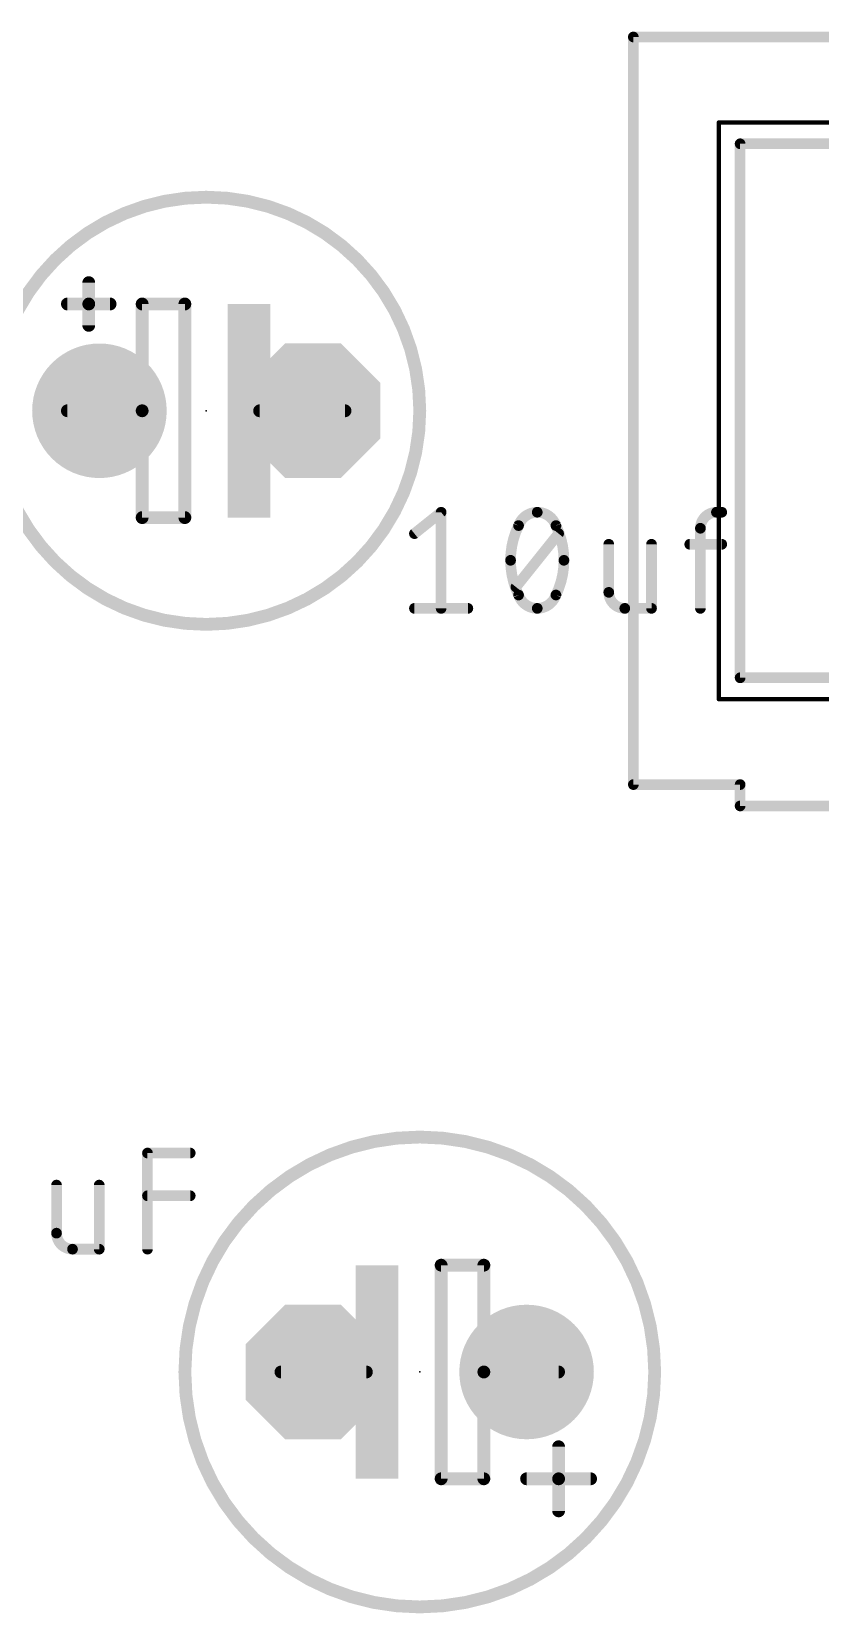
# Model space of a CAD drawing. Extents: x -0.1 to 59.2, y 0 to 90.2.
# Drawn here: x 20.15 to 29.53, y 30.15 to 48.96 of the extents above; entities that cross this region are included whole.
import ezdxf

# ---------------------------------------------------------------- set-up
doc = ezdxf.new("R2010")
doc.units = 0
for name, color, linetype in [('17', 110, 'CONTINUOUS'), ('21', 253, 'CONTINUOUS'), ('23', 53, 'CONTINUOUS'), ('27', 253, 'CONTINUOUS'), ('51', 253, 'CONTINUOUS')]:
    doc.layers.add(name, color=color, linetype=linetype)

# ---------------------------------------------------------------- blocks, each defined once
blk = doc.blocks.new('RECT')
blk.add_solid([(-0.5, -0.5), (0.5, -0.5), (-0.5, 0.5), (0.5, 0.5)])
blk = doc.blocks.new('ROUNDP')
at = {"const_width": 0.5}
blk.add_lwpolyline([(0, -0.25, 1), (0, 0.25, 1), (0, -0.25)], format="xyb", dxfattribs=at)
blk = doc.blocks.new('OCTAGONP')
at = {"const_width": 0.5}
blk.add_lwpolyline([(-0.25, -0.1036), (-0.25, 0.1036), (-0.1036, 0.25), (0.1036, 0.25), (0.25, 0.1036), (0.25, -0.1036), (0.1036, -0.25), (-0.1036, -0.25), (-0.25, -0.1036), (-0.25, 0.1036)], dxfattribs=at)

msp = doc.modelspace()

# ---------------------------------------------------------------- linework, layer by layer
at = {"layer": '21'}
for points, const_width in [([(27.305, 48.9268, 1), (27.305, 48.8633)], 0.0635), ([(27.3367, 48.895, 1), (27.2733, 48.895)], 0.0635), ([(28.321, 47.8917, 1), (28.321, 47.8663)], 0.0254), ([(28.3337, 47.879, 1), (28.3083, 47.879)], 0.0254), ([(28.6068, 47.625, 1), (28.5433, 47.625)], 0.0635), ([(28.575, 47.6568, 1), (28.575, 47.5932)], 0.0635), ([(22.225, 41.91, 1), (22.225, 46.99, 1), (22.225, 41.91)], 0.1524), ([(20.8661, 45.974, 1), (20.7899, 45.974)], 0.0762), ([(20.574, 45.7581, 1), (20.574, 45.6819)], 0.0762), ([(20.8661, 45.72, 1), (20.7899, 45.72)], 0.0762), ([(20.828, 45.7581, 1), (20.828, 45.6819)], 0.0762), ([(20.7899, 45.72, 1), (20.8661, 45.72)], 0.0762), ([(20.828, 45.6819, 1), (20.828, 45.7581)], 0.0762), ([(21.082, 45.6819, 1), (21.082, 45.7581)], 0.0762), ([(20.7899, 45.466, 1), (20.8661, 45.466)], 0.0762), ([(28.575, 41.3068, 1), (28.575, 41.2432)], 0.0635), ([(28.5433, 41.275, 1), (28.6068, 41.275)], 0.0635), ([(28.321, 41.0337, 1), (28.321, 41.0083)], 0.0254), ([(28.3083, 41.021, 1), (28.3337, 41.021)], 0.0254), ([(27.305, 40.0368, 1), (27.305, 39.9733)], 0.0635), ([(28.6068, 40.005, 1), (28.5433, 40.005)], 0.0635), ([(28.575, 39.9733, 1), (28.575, 40.0368)], 0.0635), ([(27.2733, 40.005, 1), (27.3367, 40.005)], 0.0635), ([(28.575, 39.7828, 1), (28.575, 39.7193)], 0.0635), ([(28.5433, 39.751, 1), (28.6068, 39.751)], 0.0635), ([(24.765, 30.226, 1), (24.765, 35.814, 1), (24.765, 30.226)], 0.1524), ([(26.4541, 32.131, 1), (26.3779, 32.131)], 0.0762), ([(26.035, 31.7881, 1), (26.035, 31.7119)], 0.0762), ([(26.416, 31.7881, 1), (26.416, 31.7119)], 0.0762), ([(26.4541, 31.75, 1), (26.3779, 31.75)], 0.0762), ([(26.3779, 31.75, 1), (26.4541, 31.75)], 0.0762), ([(26.416, 31.7119, 1), (26.416, 31.7881)], 0.0762), ([(26.797, 31.7119, 1), (26.797, 31.7881)], 0.0762), ([(26.3779, 31.369, 1), (26.4541, 31.369)], 0.0762)]:
    msp.add_lwpolyline(points, format="xyb", dxfattribs=dict(at, const_width=const_width))
for points, const_width in [([(27.305, 48.895), (32.004, 48.895)], 0.127), ([(27.305, 48.895), (27.305, 40.005)], 0.127), ([(32.893, 47.879), (28.321, 47.879)], 0.0508), ([(28.321, 47.879), (28.321, 41.021)], 0.0508), ([(28.575, 47.625), (28.575, 41.275)], 0.127), ([(28.575, 47.625), (32.893, 47.625)], 0.127), ([(20.828, 45.72), (20.828, 45.974)], 0.1524), ([(20.574, 45.72), (20.828, 45.72)], 0.1524), ([(20.828, 45.466), (20.828, 45.72)], 0.1524), ([(20.828, 45.72), (21.082, 45.72)], 0.1524), ([(46.355, 41.275), (28.575, 41.275)], 0.127), ([(28.321, 41.021), (46.609, 41.021)], 0.0508), ([(28.575, 40.005), (27.305, 40.005)], 0.127), ([(28.575, 40.005), (28.575, 39.751)], 0.127), ([(28.575, 39.751), (29.845, 39.751)], 0.127), ([(26.416, 32.131), (26.416, 31.75)], 0.1524), ([(26.416, 31.75), (26.035, 31.75)], 0.1524), ([(26.797, 31.75), (26.416, 31.75)], 0.1524), ([(26.416, 31.75), (26.416, 31.369)], 0.1524)]:
    msp.add_lwpolyline(points, dxfattribs=dict(at, const_width=const_width))
at = {"layer": '23'}
for p in [(22.225, 44.45), (24.765, 33.02)]:
    msp.add_point(p, dxfattribs=at)
at = {"layer": '27', "const_width": 0.127}
for points in [[(24.7015, 42.9895), (25.019, 43.2435)], [(25.019, 43.2435), (25.019, 42.1005)], [(28.2931, 43.2435), (28.3566, 43.2435)], [(28.1026, 42.1005), (28.1026, 43.053)], [(25.908, 42.3545), (26.416, 42.9895)], [(27.0129, 42.8625), (27.0129, 42.291)], [(27.5209, 42.1005), (27.5209, 42.8625)], [(27.9756, 42.8625), (28.3566, 42.8625)], [(24.7015, 42.1005), (25.3365, 42.1005)], [(27.2034, 42.1005), (27.5209, 42.1005)], [(21.5265, 34.4805), (21.5265, 35.6235)], [(21.5265, 35.6235), (22.0345, 35.6235)], [(20.4445, 35.2425), (20.4445, 34.671)], [(20.9525, 34.4805), (20.9525, 35.2425)], [(21.5265, 35.1155), (22.0345, 35.1155)], [(20.635, 34.4805), (20.9525, 34.4805)]]:
    msp.add_lwpolyline(points, dxfattribs=at)
at = {"layer": '27'}
for points, const_width in [([(25.0508, 43.2435, 1), (24.9873, 43.2435)], 0.0635), ([(25.0388, 43.2187, 1), (24.9992, 43.2683)], 0.0635), ([(26.162, 43.2435, 0.3205), (25.9398, 43.0847)], 0.127), ([(26.162, 43.2753, 1), (26.162, 43.2118)], 0.0635), ([(26.3843, 43.0847, 0.3205), (26.162, 43.2435)], 0.127), ([(26.162, 43.2118, 1), (26.162, 43.2753)], 0.0635), ([(28.2931, 43.2435, 0.4142), (28.1026, 43.053)], 0.127), ([(28.2931, 43.2753, 1), (28.2931, 43.2118)], 0.0635), ([(28.2931, 43.2118, 1), (28.2931, 43.2753)], 0.0635), ([(28.3566, 43.2118, 1), (28.3566, 43.2753)], 0.0635), ([(25.9398, 43.0847, 0.1139), (25.8445, 42.672)], 0.127), ([(25.9097, 43.095, 1), (25.9698, 43.0745)], 0.0635), ([(25.9683, 43.0708, 1), (25.9112, 43.0987)], 0.0635), ([(26.4128, 43.0987, 1), (26.3557, 43.0708)], 0.0635), ([(26.4795, 42.672, 0.1139), (26.3843, 43.0847)], 0.127), ([(26.3542, 43.0745, 1), (26.4143, 43.095)], 0.0635), ([(28.1343, 43.053, 1), (28.0708, 43.053)], 0.0635), ([(28.0708, 43.053, 1), (28.1343, 43.053)], 0.0635), ([(24.6817, 43.0143, 1), (24.7213, 42.9647)], 0.0635), ([(26.4408, 42.9697, 1), (26.3912, 43.0093)], 0.0635), ([(27.0447, 42.8625, 1), (26.9812, 42.8625)], 0.0635), ([(27.5526, 42.8625, 1), (27.4892, 42.8625)], 0.0635), ([(27.9756, 42.8943, 1), (27.9756, 42.8308)], 0.0635), ([(28.3566, 42.8308, 1), (28.3566, 42.8943)], 0.0635), ([(25.8445, 42.672, 0.1139), (25.9398, 42.2593)], 0.127), ([(25.8762, 42.672, 1), (25.8128, 42.672)], 0.0635), ([(25.8128, 42.672, 1), (25.8762, 42.672)], 0.0635), ([(26.3843, 42.2593, 0.1139), (26.4795, 42.672)], 0.127), ([(26.5113, 42.672, 1), (26.4478, 42.672)], 0.0635), ([(26.4478, 42.672, 1), (26.5113, 42.672)], 0.0635), ([(25.8832, 42.3743, 1), (25.9328, 42.3347)], 0.0635), ([(25.9698, 42.2695, 1), (25.9097, 42.249)], 0.0635), ([(25.9398, 42.2593, 0.3205), (26.162, 42.1005)], 0.127), ([(26.162, 42.1005, 0.3205), (26.3843, 42.2593)], 0.127), ([(26.4143, 42.249, 1), (26.3542, 42.2695)], 0.0635), ([(27.0129, 42.291, 0.4142), (27.2034, 42.1005)], 0.127), ([(27.0447, 42.291, 1), (26.9812, 42.291)], 0.0635), ([(26.9812, 42.291, 1), (27.0447, 42.291)], 0.0635), ([(24.7015, 42.1323, 1), (24.7015, 42.0688)], 0.0635), ([(24.9873, 42.1005, 1), (25.0508, 42.1005)], 0.0635), ([(25.3365, 42.0688, 1), (25.3365, 42.1323)], 0.0635), ([(25.9112, 42.2453, 1), (25.9683, 42.2732)], 0.0635), ([(26.162, 42.1323, 1), (26.162, 42.0688)], 0.0635), ([(26.162, 42.0688, 1), (26.162, 42.1323)], 0.0635), ([(26.3557, 42.2732, 1), (26.4128, 42.2453)], 0.0635), ([(27.2034, 42.1323, 1), (27.2034, 42.0688)], 0.0635), ([(27.2034, 42.0688, 1), (27.2034, 42.1323)], 0.0635), ([(27.4892, 42.1005, 1), (27.5526, 42.1005)], 0.0635), ([(27.5209, 42.0688, 1), (27.5209, 42.1323)], 0.0635), ([(28.0708, 42.1005, 1), (28.1343, 42.1005)], 0.0635), ([(21.5265, 35.6553, 1), (21.5265, 35.5917)], 0.0635), ([(21.5583, 35.6235, 1), (21.4948, 35.6235)], 0.0635), ([(22.0345, 35.5917, 1), (22.0345, 35.6553)], 0.0635), ([(20.4762, 35.2425, 1), (20.4127, 35.2425)], 0.0635), ([(20.9842, 35.2425, 1), (20.9207, 35.2425)], 0.0635), ([(21.5265, 35.1473, 1), (21.5265, 35.0838)], 0.0635), ([(22.0345, 35.0838, 1), (22.0345, 35.1473)], 0.0635), ([(20.4445, 34.671, 0.4142), (20.635, 34.4805)], 0.127), ([(20.4762, 34.671, 1), (20.4127, 34.671)], 0.0635), ([(20.4127, 34.671, 1), (20.4762, 34.671)], 0.0635), ([(20.635, 34.5123, 1), (20.635, 34.4487)], 0.0635), ([(20.635, 34.4487, 1), (20.635, 34.5123)], 0.0635), ([(20.9207, 34.4805, 1), (20.9842, 34.4805)], 0.0635), ([(20.9525, 34.4487, 1), (20.9525, 34.5123)], 0.0635), ([(21.4948, 34.4805, 1), (21.5583, 34.4805)], 0.0635)]:
    msp.add_lwpolyline(points, format="xyb", dxfattribs=dict(at, const_width=const_width))
at = {"layer": '51', "const_width": 0.1524}
for points in [[(21.971, 45.72), (21.463, 45.72)], [(21.463, 45.72), (21.463, 44.45)], [(21.971, 43.18), (21.971, 45.72)], [(20.574, 44.45), (21.463, 44.45)], [(21.463, 44.45), (21.463, 43.18)], [(22.86, 44.45), (23.876, 44.45)], [(21.463, 43.18), (21.971, 43.18)], [(25.527, 34.29), (25.019, 34.29)], [(25.019, 34.29), (25.019, 31.75)], [(25.527, 33.02), (25.527, 34.29)], [(24.13, 33.02), (23.114, 33.02)], [(26.416, 33.02), (25.527, 33.02)], [(25.527, 31.75), (25.527, 33.02)], [(25.019, 31.75), (25.527, 31.75)]]:
    msp.add_lwpolyline(points, dxfattribs=at)
at = {"layer": '51', "const_width": 0.0762}
for points in [[(21.463, 45.7581, 1), (21.463, 45.6819)], [(21.5011, 45.72, 1), (21.4249, 45.72)], [(22.0091, 45.72, 1), (21.9329, 45.72)], [(21.971, 45.6819, 1), (21.971, 45.7581)], [(20.574, 44.4881, 1), (20.574, 44.4119)], [(21.5011, 44.45, 1), (21.4249, 44.45)], [(21.4249, 44.45, 1), (21.5011, 44.45)], [(21.463, 44.4119, 1), (21.463, 44.4881)], [(22.86, 44.4881, 1), (22.86, 44.4119)], [(23.876, 44.4119, 1), (23.876, 44.4881)], [(21.463, 43.2181, 1), (21.463, 43.1419)], [(21.4249, 43.18, 1), (21.5011, 43.18)], [(21.9329, 43.18, 1), (22.0091, 43.18)], [(21.971, 43.1419, 1), (21.971, 43.2181)], [(25.019, 34.3281, 1), (25.019, 34.2519)], [(25.0571, 34.29, 1), (24.9809, 34.29)], [(25.5651, 34.29, 1), (25.4889, 34.29)], [(25.527, 34.2519, 1), (25.527, 34.3281)], [(23.114, 33.0581, 1), (23.114, 32.9819)], [(24.13, 32.9819, 1), (24.13, 33.0581)], [(25.527, 33.0581, 1), (25.527, 32.9819)], [(25.5651, 33.02, 1), (25.4889, 33.02)], [(25.4889, 33.02, 1), (25.5651, 33.02)], [(26.416, 32.9819, 1), (26.416, 33.0581)], [(25.019, 31.7881, 1), (25.019, 31.7119)], [(24.9809, 31.75, 1), (25.0571, 31.75)], [(25.4889, 31.75, 1), (25.5651, 31.75)], [(25.527, 31.7119, 1), (25.527, 31.7881)]]:
    msp.add_lwpolyline(points, format="xyb", dxfattribs=at)

# ---------------------------------------------------------------- block references
at = {"layer": '17', "xscale": 1.6002, "yscale": 1.6002}
for name, p in [('ROUNDP', (20.955, 44.45)), ('ROUNDP', (20.955, 44.45)), ('OCTAGONP', (23.495, 44.45)), ('OCTAGONP', (23.495, 44.45))]:
    msp.add_blockref(name, p, dxfattribs=at)
at = {"layer": '17', "xscale": 1.6002, "yscale": 1.6002, "rotation": 180}
for name, p in [('OCTAGONP', (23.495, 33.02)), ('OCTAGONP', (23.495, 33.02)), ('ROUNDP', (26.035, 33.02)), ('ROUNDP', (26.035, 33.02))]:
    msp.add_blockref(name, p, dxfattribs=at)
at = {"layer": '51', "xscale": 0.508, "yscale": 2.54}
msp.add_blockref('RECT', (22.733, 44.45), dxfattribs=at)
at = {"layer": '51', "xscale": 0.508, "yscale": 2.54, "rotation": 180}
msp.add_blockref('RECT', (24.257, 33.02), dxfattribs=at)

doc.saveas('drawing.dxf')
